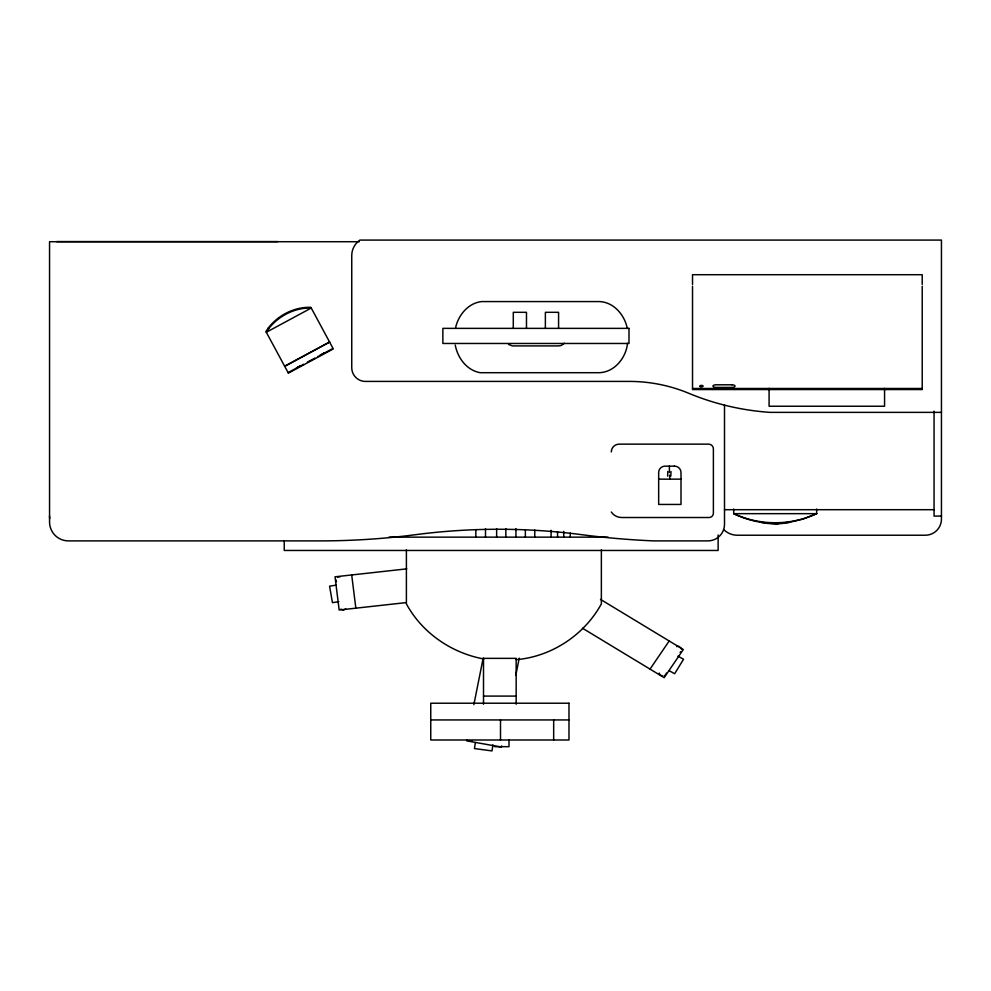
<?xml version="1.0" encoding="UTF-8"?>
<svg xmlns="http://www.w3.org/2000/svg" width="991" height="991" viewBox="0 0 991 991"><rect width="100%" height="100%" fill="white"/><g stroke="black" fill="none" stroke-linecap="round" stroke-linejoin="round"><path stroke-width="1.49" d="M627.526 343.282C626.077 357.887 614.494 372.331 599.047 372.703L480.226 372.703C466.761 370.349 457.644 357.912 455.241 345.066M475.37 742.519L474.454 748.564L492.007 750.918L492.911 744.873M466.848 739.732L466.625 740.859L501.458 747.065L501.681 745.938M473.859 704.688L483.199 657.962M515.791 675.329L519.234 658.123M667.785 471.406L667.649 476.089M671.006 471.493L670.833 476.175M455.575 327.711C458.461 315.051 468.136 303.097 481.638 301.574L599.047 301.574C613.503 301.896 624.293 314.556 627.204 327.934M665.63 674.66L666.101 673.905A3.171 3.171 0 0 0 666.336 673.062M650.022 669.123L669.173 640.979M680.099 652.351L680.755 651.744M564.436 343.245L561.265 345.475L558.577 345.909L512.335 345.909L508.544 344.422M345.772 608.982L343.307 610.035L340.768 609.131M303.457 364.267L302.8 364.638M301.004 365.568L300.558 365.815M324.007 353.168L322.806 353.837M301.71 365.245L300.818 365.741M297.796 367.215L296.544 367.909L297.857 367.289M299.926 366.075L298.514 366.831L299.988 366.137M320.353 355.051L321.741 354.307M664.181 675.713L664.973 675.267M284.652 366.236L329.569 342.006M284.69 366.323L329.619 342.093M288.084 372.616L298.068 367.227M307.334 362.161L314.89 358.085M323.029 353.775L331.762 349.055M322.075 354.233L320.774 354.976M320.65 354.989L321.344 354.617M322.471 353.911L323.772 353.217M320.291 355.236L319.375 355.719M318.26 356.314L317.541 356.661M337.597 577.084L340.272 576.663M775.185 523.496L789.195 522.393L803.069 519.098L816.658 513.66L816.658 509.027M335.961 585.173L329.582 586.164L332.443 602.664L338.835 601.673M471.976 741.033L469.288 740.673M406.781 568.859L335.032 576.812L339.157 610.022L406.335 602.578M516.187 659.659C551.491 656.711 584.38 634.971 601.364 603.891L601.364 549.869M56.648 241.593L277.864 241.593M359.25 241.717L49.55 241.717L49.55 522.009A18.879 18.879 0 0 0 68.429 540.888L320.204 540.888A736.833 736.833 0 0 0 415.712 534.669A639.951 639.951 0 0 1 581.606 534.669A823.595 823.595 0 0 0 653.639 540.888L707.896 540.888A16.612 16.612 0 0 0 724.508 524.276L724.508 404.972M692.523 388.484L922.225 388.484M941.45 412.367L770.094 412.367A256.644 256.644 0 0 1 688.745 393.278A154.869 154.869 0 0 0 629.31 381.411L364.502 381.411A13.75 13.75 0 0 1 351.743 367.698L351.743 255.69A19.015 19.015 0 0 1 359.894 240.082L941.45 240.082L941.45 519.086A16.141 16.141 0 0 1 925.309 535.227L737.304 535.227A19.176 19.176 0 0 1 723.752 529.615M658.668 479.149L681.003 479.149M724.508 509.696L934.055 509.696M941.45 516.076L934.055 516.076L934.055 411.129M733.712 509.027L733.712 513.66C748.701 521.018 765.523 524.388 782.196 523.211M767.443 523.496L782.927 523.496M388.943 537.147L608.102 537.147M483.509 696.091L516.162 696.091M430.751 719.937L568.983 719.937M494.806 746.681L508.99 746.681L508.99 739.992M768.161 523.211L778.369 523.62M483.881 658.99C451.562 653.057 422.141 632.939 406.397 603.891L406.397 549.832M677.955 656.178L683.555 659.25L674.66 673.707L669.061 670.647M600.496 599.382L683.307 649.539L664.156 677.671L582.473 628.207M660.006 674.648L661.468 675.701A3.741 3.741 0 0 0 662.36 675.936M336.445 581.68L335.924 580.02M351.706 574.966L355.843 608.177M669.569 475.185L669.829 479.149M557.537 531.672L557.586 537.147M922.225 284.467L922.225 274.705L692.523 274.705L692.523 284.467M922.225 286.263L922.225 389.55L692.523 389.55L692.523 286.263M884.567 388.373L884.567 406.236L769.09 406.236L769.09 388.373M718.128 534.991L718.128 550.463L284.244 550.463L284.244 541.173M669.396 466.154L669.396 472.534M570.246 533.047L570.246 537.147M563.755 531.312L563.755 537.147M558.577 328.368L558.577 312.314L545.372 312.314L545.372 328.368M553.672 719.937L553.672 739.992M551.095 530.309L551.095 537.147M534.768 530.049L534.768 537.147M526.481 328.368L526.481 312.314L513.288 312.314L513.288 328.368M525.354 530.049L525.354 537.147M516.162 704.254L516.162 658.358L483.509 658.358L483.509 704.254M515.939 528.637L515.939 537.147M505.844 528.637L505.844 537.147M500.505 719.937L500.505 739.992M496.64 528.637L496.64 537.147M485.491 528.637L485.491 537.147M475.829 530.049L475.829 537.147M681.461 649.266A3.171 3.171 0 0 0 681.226 648.424L679.318 646.615A3.741 3.741 0 0 0 676.605 646.603M659.548 673.892A3.171 3.171 0 0 1 659.312 673.05M49.736 518.491A18.631 18.631 0 0 1 49.55 516.076M789.195 522.393A89.983 89.983 0 0 1 761.162 522.393M611.286 512A12.437 12.437 0 0 0 621.617 517.513L709.023 517.513A4.36 4.36 0 0 0 713.384 513.165L713.384 448.923A4.782 4.782 0 0 0 708.59 444.141L619.09 444.141A7.804 7.804 0 0 0 611.286 451.946M700.798 386.044L702.074 386.118L700.872 385.97M268.227 328.071L265.922 331.527L288.369 373.136L333.298 348.906L310.852 307.297C294.426 306.851 278.174 315.088 268.227 328.071M268.623 328.801L266.319 332.27L311.248 308.028C294.822 307.582 278.57 315.819 268.623 328.801M628.988 328.368L442.866 328.368L442.866 343.468L628.988 343.468L628.988 328.368M731.965 384.793L716.01 384.793A3.06 1.313 0 0 0 712.95 386.106A3.06 1.313 0 0 0 716.01 387.407L731.965 387.407A3.06 1.313 0 0 0 735.025 386.106A3.06 1.313 0 0 0 731.965 384.793M674.363 466.154L664.441 466.154A6.417 6.417 0 0 0 658.668 472.534L658.668 504.444L681.003 504.444L681.003 472.534A6.38 6.38 0 0 0 674.363 466.154M816.658 513.66L733.712 513.66A99.323 99.323 0 0 0 816.658 513.66M568.983 703.214L430.751 703.214L430.751 739.992L568.983 739.992L568.983 703.214M700.241 386.614A1.672 0.718 0 0 0 703.04 386.292A1.672 0.718 0 0 0 700.996 385.425A1.672 0.718 0 0 0 700.241 386.614"/></g></svg>
